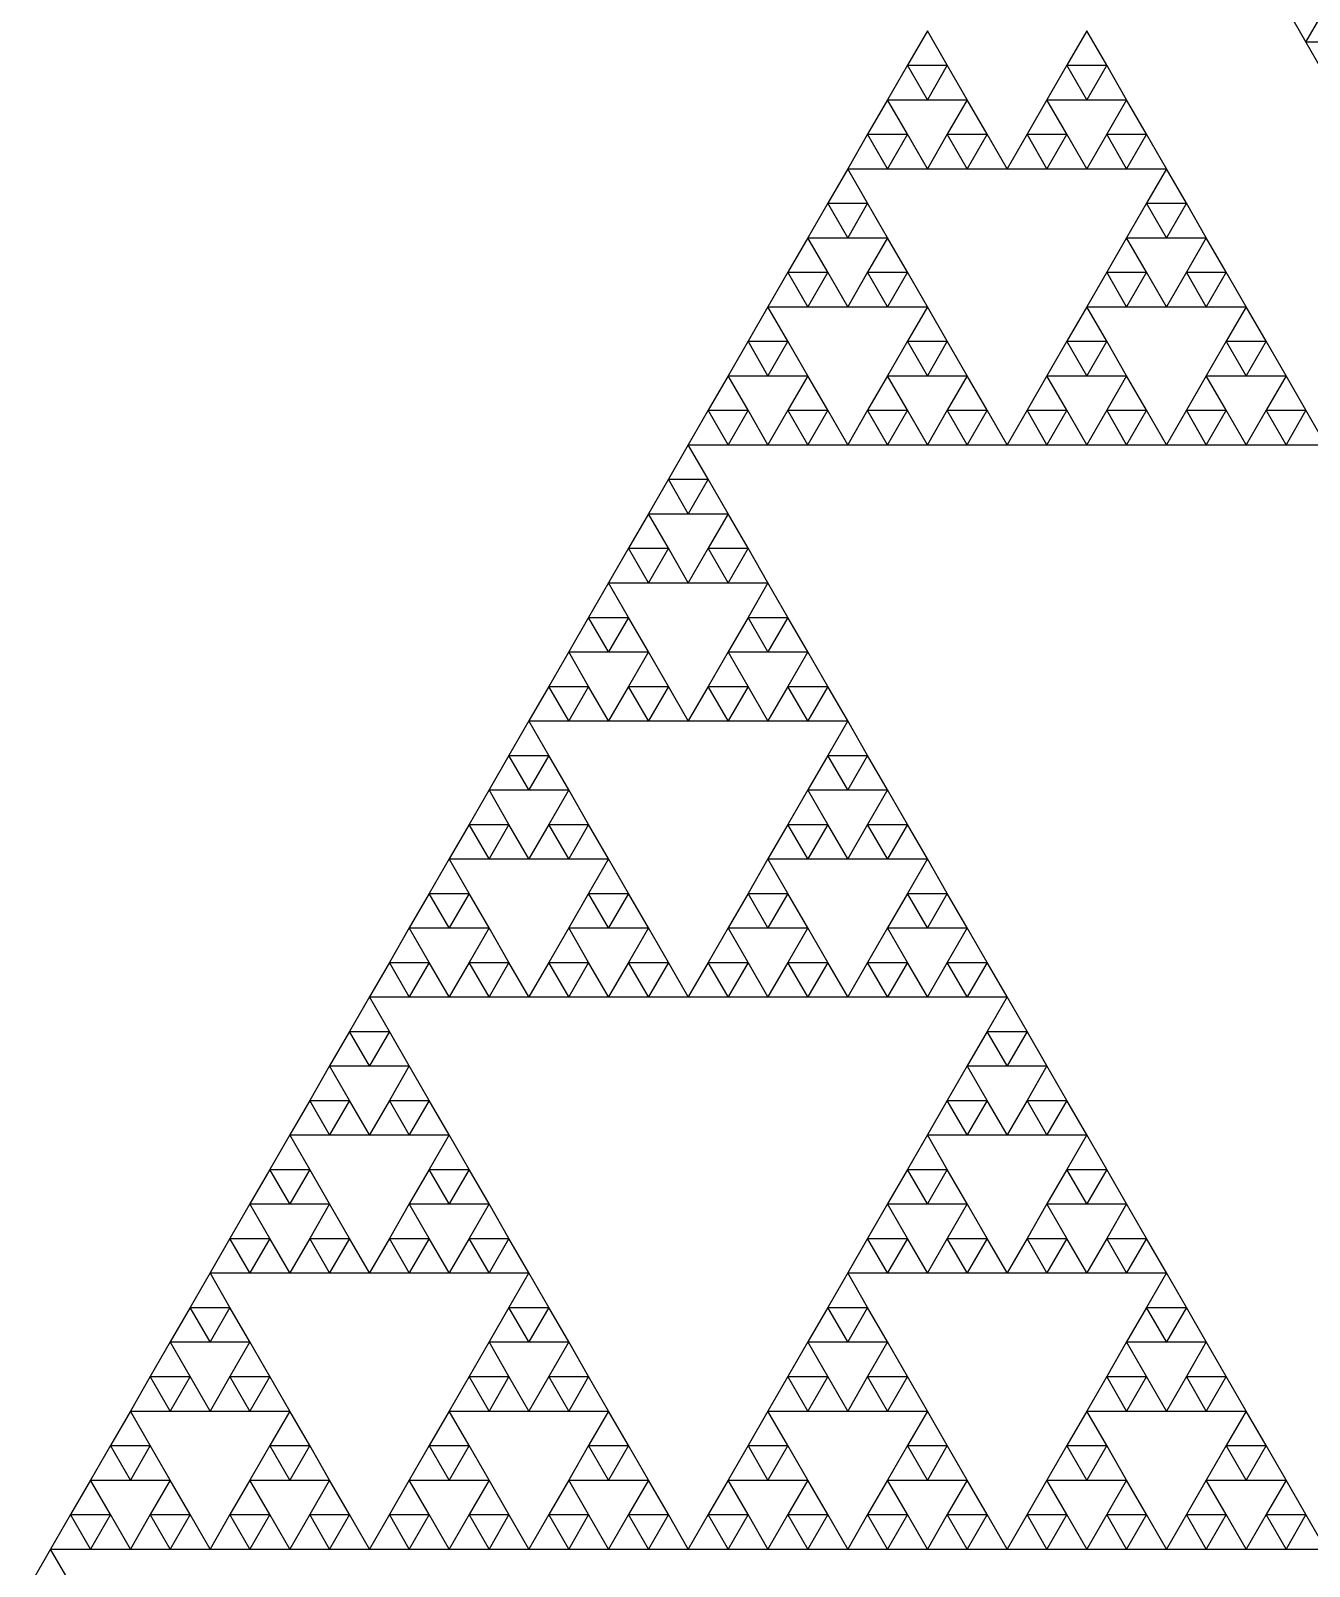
# Model space of a CAD drawing. Header units: metres. Extents: x -50 to 50, y -58 to 58.
# Drawn here: x -43.95 to -31.41, y -18.21 to -3.16 of the extents above; entities that cross this region are included whole.
import ezdxf

# ---------------------------------------------------------------- set-up
doc = ezdxf.new("R2010")
doc.units = ezdxf.units.M

msp = doc.modelspace()

# ---------------------------------------------------------------- linework, layer by layer
for p, q in [((-31.6406, -2.93184), (-31.4453, -3.27013)), ((-31.4453, -3.27013), (-31.25, -2.93184)), ((-35.1562, -3.15739), (-35.3516, -3.49568)), ((-34.9609, -3.49568), (-35.1562, -3.15739)), ((-33.5938, -3.15739), (-33.7891, -3.49568)), ((-33.3984, -3.49568), (-33.5938, -3.15739)), ((-31.0547, -3.27013), (-31.4453, -3.27013)), ((-31.4453, -3.27013), (-31.25, -3.60841)), ((-35.3516, -3.49568), (-35.5469, -3.83397)), ((-35.3516, -3.49568), (-34.9609, -3.49568)), ((-35.1562, -3.83397), (-35.3516, -3.49568)), ((-34.9609, -3.49568), (-35.1562, -3.83397)), ((-34.7656, -3.83397), (-34.9609, -3.49568)), ((-33.7891, -3.49568), (-33.9844, -3.83397)), ((-33.7891, -3.49568), (-33.3984, -3.49568)), ((-33.5938, -3.83397), (-33.7891, -3.49568)), ((-33.3984, -3.49568), (-33.5938, -3.83397)), ((-33.2031, -3.83397), (-33.3984, -3.49568)), ((-35.5469, -3.83397), (-35.7422, -4.17226)), ((-35.5469, -3.83397), (-35.1562, -3.83397)), ((-35.3516, -4.17226), (-35.5469, -3.83397)), ((-35.1562, -3.83397), (-34.7656, -3.83397)), ((-34.7656, -3.83397), (-34.9609, -4.17226)), ((-34.5703, -4.17226), (-34.7656, -3.83397)), ((-33.9844, -3.83397), (-34.1797, -4.17226)), ((-33.9844, -3.83397), (-33.5938, -3.83397)), ((-33.7891, -4.17226), (-33.9844, -3.83397)), ((-33.5938, -3.83397), (-33.2031, -3.83397)), ((-33.2031, -3.83397), (-33.3984, -4.17226)), ((-33.0078, -4.17226), (-33.2031, -3.83397)), ((-35.7422, -4.17226), (-35.9375, -4.51054)), ((-35.7422, -4.17226), (-35.3516, -4.17226)), ((-35.5469, -4.51054), (-35.7422, -4.17226)), ((-35.3516, -4.17226), (-35.5469, -4.51054)), ((-35.1562, -4.51054), (-35.3516, -4.17226)), ((-34.9609, -4.17226), (-35.1562, -4.51054)), ((-34.9609, -4.17226), (-34.5703, -4.17226)), ((-34.7656, -4.51054), (-34.9609, -4.17226)), ((-34.5703, -4.17226), (-34.7656, -4.51054)), ((-34.375, -4.51054), (-34.5703, -4.17226)), ((-34.1797, -4.17226), (-34.375, -4.51054)), ((-34.1797, -4.17226), (-33.7891, -4.17226)), ((-33.9844, -4.51054), (-34.1797, -4.17226)), ((-33.7891, -4.17226), (-33.9844, -4.51054)), ((-33.5938, -4.51054), (-33.7891, -4.17226)), ((-33.3984, -4.17226), (-33.5938, -4.51054)), ((-33.3984, -4.17226), (-33.0078, -4.17226)), ((-33.2031, -4.51054), (-33.3984, -4.17226)), ((-33.0078, -4.17226), (-33.2031, -4.51054)), ((-32.8125, -4.51054), (-33.0078, -4.17226)), ((-35.9375, -4.51056), (-36.1328, -4.84885)), ((-35.9375, -4.51054), (-35.5469, -4.51054)), ((-35.7422, -4.84885), (-35.9375, -4.51056)), ((-35.5469, -4.51054), (-35.1562, -4.51054)), ((-35.1562, -4.51054), (-34.7656, -4.51054)), ((-34.7656, -4.51054), (-34.375, -4.51054)), ((-34.375, -4.51054), (-33.9844, -4.51054)), ((-33.9844, -4.51054), (-33.5938, -4.51054)), ((-33.5938, -4.51054), (-33.2031, -4.51054)), ((-33.2031, -4.51054), (-32.8125, -4.51054)), ((-32.8125, -4.51056), (-33.0078, -4.84885)), ((-32.6172, -4.84885), (-32.8125, -4.51056)), ((-36.1328, -4.84885), (-36.3281, -5.18713)), ((-36.1328, -4.84885), (-35.7422, -4.84885)), ((-35.9375, -5.18713), (-36.1328, -4.84885)), ((-35.7422, -4.84885), (-35.9375, -5.18713)), ((-35.5469, -5.18713), (-35.7422, -4.84885)), ((-33.0078, -4.84885), (-33.2031, -5.18713)), ((-33.0078, -4.84885), (-32.6172, -4.84885)), ((-32.8125, -5.18713), (-33.0078, -4.84885)), ((-32.6172, -4.84885), (-32.8125, -5.18713)), ((-32.4219, -5.18713), (-32.6172, -4.84885)), ((-36.3281, -5.18713), (-36.5234, -5.52542)), ((-36.3281, -5.18713), (-35.9375, -5.18713)), ((-36.1328, -5.52542), (-36.3281, -5.18713)), ((-35.9375, -5.18713), (-35.5469, -5.18713)), ((-35.5469, -5.18713), (-35.7422, -5.52542)), ((-35.3516, -5.52542), (-35.5469, -5.18713)), ((-33.2031, -5.18713), (-33.3984, -5.52542)), ((-33.2031, -5.18713), (-32.8125, -5.18713)), ((-33.0078, -5.52542), (-33.2031, -5.18713)), ((-32.8125, -5.18713), (-32.4219, -5.18713)), ((-32.4219, -5.18713), (-32.6172, -5.52542)), ((-32.2266, -5.52542), (-32.4219, -5.18713)), ((-36.5234, -5.52542), (-36.7188, -5.86371)), ((-36.5234, -5.52542), (-36.1328, -5.52542)), ((-36.3281, -5.86371), (-36.5234, -5.52542)), ((-36.1328, -5.52542), (-36.3281, -5.86371)), ((-35.9375, -5.86371), (-36.1328, -5.52542)), ((-35.7422, -5.52542), (-35.9375, -5.86371)), ((-35.7422, -5.52542), (-35.3516, -5.52542)), ((-35.5469, -5.86371), (-35.7422, -5.52542)), ((-35.3516, -5.52542), (-35.5469, -5.86371)), ((-35.1562, -5.86371), (-35.3516, -5.52542)), ((-33.3984, -5.52542), (-33.5938, -5.86371)), ((-33.3984, -5.52542), (-33.0078, -5.52542)), ((-33.2031, -5.86371), (-33.3984, -5.52542)), ((-33.0078, -5.52542), (-33.2031, -5.86371)), ((-32.8125, -5.86371), (-33.0078, -5.52542)), ((-32.6172, -5.52542), (-32.8125, -5.86371)), ((-32.6172, -5.52542), (-32.2266, -5.52542)), ((-32.4219, -5.86371), (-32.6172, -5.52542)), ((-32.2266, -5.52542), (-32.4219, -5.86371)), ((-32.0312, -5.86371), (-32.2266, -5.52542)), ((-36.7188, -5.86372), (-36.9141, -6.20201)), ((-36.7188, -5.86371), (-36.3281, -5.86371)), ((-36.5234, -6.20201), (-36.7188, -5.86372)), ((-36.3281, -5.86371), (-35.9375, -5.86371)), ((-35.9375, -5.86371), (-35.5469, -5.86371)), ((-35.5469, -5.86371), (-35.1562, -5.86371)), ((-35.1562, -5.86372), (-35.3516, -6.20201)), ((-34.9609, -6.20201), (-35.1562, -5.86372)), ((-33.5938, -5.86372), (-33.7891, -6.20201)), ((-33.5938, -5.86371), (-33.2031, -5.86371)), ((-33.3984, -6.20201), (-33.5938, -5.86372)), ((-33.2031, -5.86371), (-32.8125, -5.86371)), ((-32.8125, -5.86371), (-32.4219, -5.86371)), ((-32.4219, -5.86371), (-32.0312, -5.86371)), ((-32.0312, -5.86372), (-32.2266, -6.20201)), ((-31.8359, -6.20201), (-32.0312, -5.86372)), ((-36.9141, -6.20201), (-37.1094, -6.5403)), ((-36.9141, -6.20201), (-36.5234, -6.20201)), ((-36.7188, -6.5403), (-36.9141, -6.20201)), ((-36.5234, -6.20201), (-36.7188, -6.5403)), ((-36.3281, -6.5403), (-36.5234, -6.20201)), ((-35.3516, -6.20201), (-35.5469, -6.5403)), ((-35.3516, -6.20201), (-34.9609, -6.20201)), ((-35.1562, -6.5403), (-35.3516, -6.20201)), ((-34.9609, -6.20201), (-35.1562, -6.5403)), ((-34.7656, -6.5403), (-34.9609, -6.20201)), ((-33.7891, -6.20201), (-33.9844, -6.5403)), ((-33.7891, -6.20201), (-33.3984, -6.20201)), ((-33.5938, -6.5403), (-33.7891, -6.20201)), ((-33.3984, -6.20201), (-33.5938, -6.5403)), ((-33.2031, -6.5403), (-33.3984, -6.20201)), ((-32.2266, -6.20201), (-32.4219, -6.5403)), ((-32.2266, -6.20201), (-31.8359, -6.20201)), ((-32.0312, -6.5403), (-32.2266, -6.20201)), ((-31.8359, -6.20201), (-32.0312, -6.5403)), ((-31.6406, -6.5403), (-31.8359, -6.20201)), ((-37.1094, -6.5403), (-37.3047, -6.87859)), ((-37.1094, -6.5403), (-36.7188, -6.5403)), ((-36.9141, -6.87859), (-37.1094, -6.5403)), ((-36.7188, -6.5403), (-36.3281, -6.5403)), ((-36.3281, -6.5403), (-36.5234, -6.87859)), ((-36.1328, -6.87859), (-36.3281, -6.5403)), ((-35.5469, -6.5403), (-35.7422, -6.87859)), ((-35.5469, -6.5403), (-35.1562, -6.5403)), ((-35.3516, -6.87859), (-35.5469, -6.5403)), ((-35.1562, -6.5403), (-34.7656, -6.5403)), ((-34.7656, -6.5403), (-34.9609, -6.87859)), ((-34.5703, -6.87859), (-34.7656, -6.5403)), ((-33.9844, -6.5403), (-34.1797, -6.87859)), ((-33.9844, -6.5403), (-33.5938, -6.5403)), ((-33.7891, -6.87859), (-33.9844, -6.5403)), ((-33.5938, -6.5403), (-33.2031, -6.5403)), ((-33.2031, -6.5403), (-33.3984, -6.87859)), ((-33.0078, -6.87859), (-33.2031, -6.5403)), ((-32.4219, -6.5403), (-32.6172, -6.87859)), ((-32.4219, -6.5403), (-32.0312, -6.5403)), ((-32.2266, -6.87859), (-32.4219, -6.5403)), ((-32.0312, -6.5403), (-31.6406, -6.5403)), ((-31.6406, -6.5403), (-31.8359, -6.87859)), ((-31.4453, -6.87859), (-31.6406, -6.5403)), ((-37.3047, -6.87859), (-37.5, -7.21687)), ((-37.3047, -6.87859), (-36.9141, -6.87859)), ((-37.1094, -7.21687), (-37.3047, -6.87859)), ((-36.9141, -6.87859), (-37.1094, -7.21687)), ((-36.7188, -7.21687), (-36.9141, -6.87859)), ((-36.5234, -6.87859), (-36.7188, -7.21687)), ((-36.5234, -6.87859), (-36.1328, -6.87859)), ((-36.3281, -7.21687), (-36.5234, -6.87859)), ((-36.1328, -6.87859), (-36.3281, -7.21687)), ((-35.9375, -7.21687), (-36.1328, -6.87859)), ((-35.7422, -6.87859), (-35.9375, -7.21687)), ((-35.7422, -6.87859), (-35.3516, -6.87859)), ((-35.5469, -7.21687), (-35.7422, -6.87859)), ((-35.3516, -6.87859), (-35.5469, -7.21687)), ((-35.1562, -7.21687), (-35.3516, -6.87859)), ((-34.9609, -6.87859), (-35.1562, -7.21687)), ((-34.9609, -6.87859), (-34.5703, -6.87859)), ((-34.7656, -7.21687), (-34.9609, -6.87859)), ((-34.5703, -6.87859), (-34.7656, -7.21687)), ((-34.375, -7.21687), (-34.5703, -6.87859)), ((-34.1797, -6.87859), (-34.375, -7.21687)), ((-34.1797, -6.87859), (-33.7891, -6.87859)), ((-33.9844, -7.21687), (-34.1797, -6.87859)), ((-33.7891, -6.87859), (-33.9844, -7.21687)), ((-33.5938, -7.21687), (-33.7891, -6.87859)), ((-33.3984, -6.87859), (-33.5938, -7.21687)), ((-33.3984, -6.87859), (-33.0078, -6.87859)), ((-33.2031, -7.21687), (-33.3984, -6.87859)), ((-33.0078, -6.87859), (-33.2031, -7.21687)), ((-32.8125, -7.21687), (-33.0078, -6.87859)), ((-32.6172, -6.87859), (-32.8125, -7.21687)), ((-32.6172, -6.87859), (-32.2266, -6.87859)), ((-32.4219, -7.21687), (-32.6172, -6.87859)), ((-32.2266, -6.87859), (-32.4219, -7.21687)), ((-32.0312, -7.21687), (-32.2266, -6.87859)), ((-31.8359, -6.87859), (-32.0312, -7.21687)), ((-31.8359, -6.87859), (-31.4453, -6.87859)), ((-31.6406, -7.21687), (-31.8359, -6.87859)), ((-31.4453, -6.87859), (-31.6406, -7.21687)), ((-31.25, -7.21687), (-31.4453, -6.87859)), ((-37.5, -7.21689), (-37.6953, -7.55518)), ((-37.5, -7.21687), (-37.1094, -7.21687)), ((-37.3047, -7.55518), (-37.5, -7.21689)), ((-37.1094, -7.21687), (-36.7188, -7.21687)), ((-36.7188, -7.21687), (-36.3281, -7.21687)), ((-36.3281, -7.21687), (-35.9375, -7.21687)), ((-35.9375, -7.21687), (-35.5469, -7.21687)), ((-35.5469, -7.21687), (-35.1562, -7.21687)), ((-35.1562, -7.21687), (-34.7656, -7.21687)), ((-34.7656, -7.21687), (-34.375, -7.21687)), ((-34.375, -7.21687), (-33.9844, -7.21687)), ((-33.9844, -7.21687), (-33.5938, -7.21687)), ((-33.5938, -7.21687), (-33.2031, -7.21687)), ((-33.2031, -7.21687), (-32.8125, -7.21687)), ((-32.8125, -7.21687), (-32.4219, -7.21687)), ((-32.4219, -7.21687), (-32.0312, -7.21687)), ((-32.0312, -7.21687), (-31.6406, -7.21687)), ((-31.6406, -7.21687), (-31.25, -7.21687)), ((-37.6953, -7.55518), (-37.8906, -7.89346)), ((-37.6953, -7.55518), (-37.3047, -7.55518)), ((-37.5, -7.89346), (-37.6953, -7.55518)), ((-37.3047, -7.55518), (-37.5, -7.89346)), ((-37.1094, -7.89346), (-37.3047, -7.55518)), ((-37.8906, -7.89346), (-38.0859, -8.23175)), ((-37.8906, -7.89346), (-37.5, -7.89346)), ((-37.6953, -8.23175), (-37.8906, -7.89346)), ((-37.5, -7.89346), (-37.1094, -7.89346)), ((-37.1094, -7.89346), (-37.3047, -8.23175)), ((-36.9141, -8.23175), (-37.1094, -7.89346)), ((-38.0859, -8.23175), (-38.2812, -8.57004)), ((-38.0859, -8.23175), (-37.6953, -8.23175)), ((-37.8906, -8.57004), (-38.0859, -8.23175)), ((-37.6953, -8.23175), (-37.8906, -8.57004)), ((-37.5, -8.57004), (-37.6953, -8.23175)), ((-37.3047, -8.23175), (-37.5, -8.57004)), ((-37.3047, -8.23175), (-36.9141, -8.23175)), ((-37.1094, -8.57004), (-37.3047, -8.23175)), ((-36.9141, -8.23175), (-37.1094, -8.57004)), ((-36.7188, -8.57004), (-36.9141, -8.23175)), ((-38.2812, -8.57005), (-38.4766, -8.90834)), ((-38.2812, -8.57004), (-37.8906, -8.57004)), ((-38.0859, -8.90834), (-38.2812, -8.57005)), ((-37.8906, -8.57004), (-37.5, -8.57004)), ((-37.5, -8.57004), (-37.1094, -8.57004)), ((-37.1094, -8.57004), (-36.7188, -8.57004)), ((-36.7188, -8.57005), (-36.9141, -8.90834)), ((-36.5234, -8.90834), (-36.7188, -8.57005)), ((-38.4766, -8.90834), (-38.6719, -9.24663)), ((-38.4766, -8.90834), (-38.0859, -8.90834)), ((-38.2812, -9.24663), (-38.4766, -8.90834)), ((-38.0859, -8.90834), (-38.2812, -9.24663)), ((-37.8906, -9.24663), (-38.0859, -8.90834)), ((-36.9141, -8.90834), (-37.1094, -9.24663)), ((-36.9141, -8.90834), (-36.5234, -8.90834)), ((-36.7188, -9.24663), (-36.9141, -8.90834)), ((-36.5234, -8.90834), (-36.7188, -9.24663)), ((-36.3281, -9.24663), (-36.5234, -8.90834)), ((-38.6719, -9.24663), (-38.8672, -9.58492)), ((-38.6719, -9.24663), (-38.2812, -9.24663)), ((-38.4766, -9.58492), (-38.6719, -9.24663)), ((-38.2812, -9.24663), (-37.8906, -9.24663)), ((-37.8906, -9.24663), (-38.0859, -9.58492)), ((-37.6953, -9.58492), (-37.8906, -9.24663)), ((-37.1094, -9.24663), (-37.3047, -9.58492)), ((-37.1094, -9.24663), (-36.7188, -9.24663)), ((-36.9141, -9.58492), (-37.1094, -9.24663)), ((-36.7188, -9.24663), (-36.3281, -9.24663)), ((-36.3281, -9.24663), (-36.5234, -9.58492)), ((-36.1328, -9.58492), (-36.3281, -9.24663)), ((-38.8672, -9.58492), (-39.0625, -9.9232)), ((-38.8672, -9.58492), (-38.4766, -9.58492)), ((-38.6719, -9.9232), (-38.8672, -9.58492)), ((-38.4766, -9.58492), (-38.6719, -9.9232)), ((-38.2812, -9.9232), (-38.4766, -9.58492)), ((-38.0859, -9.58492), (-38.2812, -9.9232)), ((-38.0859, -9.58492), (-37.6953, -9.58492)), ((-37.8906, -9.9232), (-38.0859, -9.58492)), ((-37.6953, -9.58492), (-37.8906, -9.9232)), ((-37.5, -9.9232), (-37.6953, -9.58492)), ((-37.3047, -9.58492), (-37.5, -9.9232)), ((-37.3047, -9.58492), (-36.9141, -9.58492)), ((-37.1094, -9.9232), (-37.3047, -9.58492)), ((-36.9141, -9.58492), (-37.1094, -9.9232)), ((-36.7188, -9.9232), (-36.9141, -9.58492)), ((-36.5234, -9.58492), (-36.7188, -9.9232)), ((-36.5234, -9.58492), (-36.1328, -9.58492)), ((-36.3281, -9.9232), (-36.5234, -9.58492)), ((-36.1328, -9.58492), (-36.3281, -9.9232)), ((-35.9375, -9.9232), (-36.1328, -9.58492)), ((-39.0625, -9.92322), (-39.2578, -10.2615)), ((-39.0625, -9.9232), (-38.6719, -9.9232)), ((-38.8672, -10.2615), (-39.0625, -9.92322)), ((-38.6719, -9.9232), (-38.2812, -9.9232)), ((-38.2812, -9.9232), (-37.8906, -9.9232)), ((-37.8906, -9.9232), (-37.5, -9.9232)), ((-37.5, -9.9232), (-37.1094, -9.9232)), ((-37.1094, -9.9232), (-36.7188, -9.9232)), ((-36.7188, -9.9232), (-36.3281, -9.9232)), ((-36.3281, -9.9232), (-35.9375, -9.9232)), ((-35.9375, -9.92322), (-36.1328, -10.2615)), ((-35.7422, -10.2615), (-35.9375, -9.92322)), ((-39.2578, -10.2615), (-39.4531, -10.5998)), ((-39.2578, -10.2615), (-38.8672, -10.2615)), ((-39.0625, -10.5998), (-39.2578, -10.2615)), ((-38.8672, -10.2615), (-39.0625, -10.5998)), ((-38.6719, -10.5998), (-38.8672, -10.2615)), ((-36.1328, -10.2615), (-36.3281, -10.5998)), ((-36.1328, -10.2615), (-35.7422, -10.2615)), ((-35.9375, -10.5998), (-36.1328, -10.2615)), ((-35.7422, -10.2615), (-35.9375, -10.5998)), ((-35.5469, -10.5998), (-35.7422, -10.2615)), ((-39.4531, -10.5998), (-39.6484, -10.9381)), ((-39.4531, -10.5998), (-39.0625, -10.5998)), ((-39.2578, -10.9381), (-39.4531, -10.5998)), ((-39.0625, -10.5998), (-38.6719, -10.5998)), ((-38.6719, -10.5998), (-38.8672, -10.9381)), ((-38.4766, -10.9381), (-38.6719, -10.5998)), ((-36.3281, -10.5998), (-36.5234, -10.9381)), ((-36.3281, -10.5998), (-35.9375, -10.5998)), ((-36.1328, -10.9381), (-36.3281, -10.5998)), ((-35.9375, -10.5998), (-35.5469, -10.5998)), ((-35.5469, -10.5998), (-35.7422, -10.9381)), ((-35.3516, -10.9381), (-35.5469, -10.5998)), ((-39.6484, -10.9381), (-39.8438, -11.2764)), ((-39.6484, -10.9381), (-39.2578, -10.9381)), ((-39.4531, -11.2764), (-39.6484, -10.9381)), ((-39.2578, -10.9381), (-39.4531, -11.2764)), ((-39.0625, -11.2764), (-39.2578, -10.9381)), ((-38.8672, -10.9381), (-39.0625, -11.2764)), ((-38.8672, -10.9381), (-38.4766, -10.9381)), ((-38.6719, -11.2764), (-38.8672, -10.9381)), ((-38.4766, -10.9381), (-38.6719, -11.2764)), ((-38.2812, -11.2764), (-38.4766, -10.9381)), ((-36.5234, -10.9381), (-36.7188, -11.2764)), ((-36.5234, -10.9381), (-36.1328, -10.9381)), ((-36.3281, -11.2764), (-36.5234, -10.9381)), ((-36.1328, -10.9381), (-36.3281, -11.2764)), ((-35.9375, -11.2764), (-36.1328, -10.9381)), ((-35.7422, -10.9381), (-35.9375, -11.2764)), ((-35.7422, -10.9381), (-35.3516, -10.9381)), ((-35.5469, -11.2764), (-35.7422, -10.9381)), ((-35.3516, -10.9381), (-35.5469, -11.2764)), ((-35.1562, -11.2764), (-35.3516, -10.9381)), ((-39.8438, -11.2764), (-40.0391, -11.6147)), ((-39.8438, -11.2764), (-39.4531, -11.2764)), ((-39.6484, -11.6147), (-39.8438, -11.2764)), ((-39.4531, -11.2764), (-39.0625, -11.2764)), ((-39.0625, -11.2764), (-38.6719, -11.2764)), ((-38.6719, -11.2764), (-38.2812, -11.2764)), ((-38.2812, -11.2764), (-38.4766, -11.6147)), ((-38.0859, -11.6147), (-38.2812, -11.2764)), ((-36.7188, -11.2764), (-36.9141, -11.6147)), ((-36.7188, -11.2764), (-36.3281, -11.2764)), ((-36.5234, -11.6147), (-36.7188, -11.2764)), ((-36.3281, -11.2764), (-35.9375, -11.2764)), ((-35.9375, -11.2764), (-35.5469, -11.2764)), ((-35.5469, -11.2764), (-35.1562, -11.2764)), ((-35.1562, -11.2764), (-35.3516, -11.6147)), ((-34.9609, -11.6147), (-35.1562, -11.2764)), ((-40.0391, -11.6147), (-40.2344, -11.953)), ((-40.0391, -11.6147), (-39.6484, -11.6147)), ((-39.8438, -11.953), (-40.0391, -11.6147)), ((-39.6484, -11.6147), (-39.8438, -11.953)), ((-39.4531, -11.953), (-39.6484, -11.6147)), ((-38.4766, -11.6147), (-38.6719, -11.953)), ((-38.4766, -11.6147), (-38.0859, -11.6147)), ((-38.2812, -11.953), (-38.4766, -11.6147)), ((-38.0859, -11.6147), (-38.2812, -11.953)), ((-37.8906, -11.953), (-38.0859, -11.6147)), ((-36.9141, -11.6147), (-37.1094, -11.953)), ((-36.9141, -11.6147), (-36.5234, -11.6147)), ((-36.7188, -11.953), (-36.9141, -11.6147)), ((-36.5234, -11.6147), (-36.7188, -11.953)), ((-36.3281, -11.953), (-36.5234, -11.6147)), ((-35.3516, -11.6147), (-35.5469, -11.953)), ((-35.3516, -11.6147), (-34.9609, -11.6147)), ((-35.1562, -11.953), (-35.3516, -11.6147)), ((-34.9609, -11.6147), (-35.1562, -11.953)), ((-34.7656, -11.953), (-34.9609, -11.6147)), ((-40.2344, -11.953), (-40.4297, -12.2912)), ((-40.2344, -11.953), (-39.8438, -11.953)), ((-40.0391, -12.2912), (-40.2344, -11.953)), ((-39.8438, -11.953), (-39.4531, -11.953)), ((-39.4531, -11.953), (-39.6484, -12.2912)), ((-39.2578, -12.2912), (-39.4531, -11.953)), ((-38.6719, -11.953), (-38.8672, -12.2912)), ((-38.6719, -11.953), (-38.2812, -11.953)), ((-38.4766, -12.2912), (-38.6719, -11.953)), ((-38.2812, -11.953), (-37.8906, -11.953)), ((-37.8906, -11.953), (-38.0859, -12.2912)), ((-37.6953, -12.2912), (-37.8906, -11.953)), ((-37.1094, -11.953), (-37.3047, -12.2912)), ((-37.1094, -11.953), (-36.7188, -11.953)), ((-36.9141, -12.2912), (-37.1094, -11.953)), ((-36.7188, -11.953), (-36.3281, -11.953)), ((-36.3281, -11.953), (-36.5234, -12.2912)), ((-36.1328, -12.2912), (-36.3281, -11.953)), ((-35.5469, -11.953), (-35.7422, -12.2912)), ((-35.5469, -11.953), (-35.1562, -11.953)), ((-35.3516, -12.2912), (-35.5469, -11.953)), ((-35.1562, -11.953), (-34.7656, -11.953)), ((-34.7656, -11.953), (-34.9609, -12.2912)), ((-34.5703, -12.2912), (-34.7656, -11.953)), ((-40.4297, -12.2912), (-40.625, -12.6295)), ((-40.4297, -12.2912), (-40.0391, -12.2912)), ((-40.2344, -12.6295), (-40.4297, -12.2912)), ((-40.0391, -12.2912), (-40.2344, -12.6295)), ((-39.8438, -12.6295), (-40.0391, -12.2912)), ((-39.6484, -12.2912), (-39.8438, -12.6295)), ((-39.6484, -12.2912), (-39.2578, -12.2912)), ((-39.4531, -12.6295), (-39.6484, -12.2912)), ((-39.2578, -12.2912), (-39.4531, -12.6295)), ((-39.0625, -12.6295), (-39.2578, -12.2912)), ((-38.8672, -12.2912), (-39.0625, -12.6295)), ((-38.8672, -12.2912), (-38.4766, -12.2912)), ((-38.6719, -12.6295), (-38.8672, -12.2912)), ((-38.4766, -12.2912), (-38.6719, -12.6295)), ((-38.2812, -12.6295), (-38.4766, -12.2912)), ((-38.0859, -12.2912), (-38.2812, -12.6295)), ((-38.0859, -12.2912), (-37.6953, -12.2912)), ((-37.8906, -12.6295), (-38.0859, -12.2912)), ((-37.6953, -12.2912), (-37.8906, -12.6295)), ((-37.5, -12.6295), (-37.6953, -12.2912)), ((-37.3047, -12.2912), (-37.5, -12.6295)), ((-37.3047, -12.2912), (-36.9141, -12.2912)), ((-37.1094, -12.6295), (-37.3047, -12.2912)), ((-36.9141, -12.2912), (-37.1094, -12.6295)), ((-36.7188, -12.6295), (-36.9141, -12.2912)), ((-36.5234, -12.2912), (-36.7188, -12.6295)), ((-36.5234, -12.2912), (-36.1328, -12.2912)), ((-36.3281, -12.6295), (-36.5234, -12.2912)), ((-36.1328, -12.2912), (-36.3281, -12.6295)), ((-35.9375, -12.6295), (-36.1328, -12.2912)), ((-35.7422, -12.2912), (-35.9375, -12.6295)), ((-35.7422, -12.2912), (-35.3516, -12.2912)), ((-35.5469, -12.6295), (-35.7422, -12.2912)), ((-35.3516, -12.2912), (-35.5469, -12.6295)), ((-35.1562, -12.6295), (-35.3516, -12.2912)), ((-34.9609, -12.2912), (-35.1562, -12.6295)), ((-34.9609, -12.2912), (-34.5703, -12.2912)), ((-34.7656, -12.6295), (-34.9609, -12.2912)), ((-34.5703, -12.2912), (-34.7656, -12.6295)), ((-34.375, -12.6295), (-34.5703, -12.2912)), ((-40.625, -12.6295), (-40.8203, -12.9678)), ((-40.625, -12.6295), (-40.2344, -12.6295)), ((-40.4297, -12.9678), (-40.625, -12.6295)), ((-40.2344, -12.6295), (-39.8438, -12.6295)), ((-39.8438, -12.6295), (-39.4531, -12.6295)), ((-39.4531, -12.6295), (-39.0625, -12.6295)), ((-39.0625, -12.6295), (-38.6719, -12.6295)), ((-38.6719, -12.6295), (-38.2812, -12.6295)), ((-38.2812, -12.6295), (-37.8906, -12.6295)), ((-37.8906, -12.6295), (-37.5, -12.6295)), ((-37.5, -12.6295), (-37.1094, -12.6295)), ((-37.1094, -12.6295), (-36.7188, -12.6295)), ((-36.7188, -12.6295), (-36.3281, -12.6295)), ((-36.3281, -12.6295), (-35.9375, -12.6295)), ((-35.9375, -12.6295), (-35.5469, -12.6295)), ((-35.5469, -12.6295), (-35.1562, -12.6295)), ((-35.1562, -12.6295), (-34.7656, -12.6295)), ((-34.7656, -12.6295), (-34.375, -12.6295)), ((-34.375, -12.6295), (-34.5703, -12.9678)), ((-34.1797, -12.9678), (-34.375, -12.6295)), ((-40.8203, -12.9678), (-41.0156, -13.3061)), ((-40.8203, -12.9678), (-40.4297, -12.9678)), ((-40.625, -13.3061), (-40.8203, -12.9678)), ((-40.4297, -12.9678), (-40.625, -13.3061)), ((-40.2344, -13.3061), (-40.4297, -12.9678)), ((-34.5703, -12.9678), (-34.7656, -13.3061)), ((-34.5703, -12.9678), (-34.1797, -12.9678)), ((-34.375, -13.3061), (-34.5703, -12.9678)), ((-34.1797, -12.9678), (-34.375, -13.3061)), ((-33.9844, -13.3061), (-34.1797, -12.9678)), ((-41.0156, -13.3061), (-41.2109, -13.6444)), ((-41.0156, -13.3061), (-40.625, -13.3061)), ((-40.8203, -13.6444), (-41.0156, -13.3061)), ((-40.625, -13.3061), (-40.2344, -13.3061)), ((-40.2344, -13.3061), (-40.4297, -13.6444)), ((-40.0391, -13.6444), (-40.2344, -13.3061)), ((-34.7656, -13.3061), (-34.9609, -13.6444)), ((-34.7656, -13.3061), (-34.375, -13.3061)), ((-34.5703, -13.6444), (-34.7656, -13.3061)), ((-34.375, -13.3061), (-33.9844, -13.3061)), ((-33.9844, -13.3061), (-34.1797, -13.6444)), ((-33.7891, -13.6444), (-33.9844, -13.3061)), ((-41.2109, -13.6444), (-41.4062, -13.9827)), ((-41.2109, -13.6444), (-40.8203, -13.6444)), ((-41.0156, -13.9827), (-41.2109, -13.6444)), ((-40.8203, -13.6444), (-41.0156, -13.9827)), ((-40.625, -13.9827), (-40.8203, -13.6444)), ((-40.4297, -13.6444), (-40.625, -13.9827)), ((-40.4297, -13.6444), (-40.0391, -13.6444)), ((-40.2344, -13.9827), (-40.4297, -13.6444)), ((-40.0391, -13.6444), (-40.2344, -13.9827)), ((-39.8438, -13.9827), (-40.0391, -13.6444)), ((-34.9609, -13.6444), (-35.1562, -13.9827)), ((-34.9609, -13.6444), (-34.5703, -13.6444)), ((-34.7656, -13.9827), (-34.9609, -13.6444)), ((-34.5703, -13.6444), (-34.7656, -13.9827)), ((-34.375, -13.9827), (-34.5703, -13.6444)), ((-34.1797, -13.6444), (-34.375, -13.9827)), ((-34.1797, -13.6444), (-33.7891, -13.6444)), ((-33.9844, -13.9827), (-34.1797, -13.6444)), ((-33.7891, -13.6444), (-33.9844, -13.9827)), ((-33.5938, -13.9827), (-33.7891, -13.6444)), ((-41.4062, -13.9827), (-41.6016, -14.321)), ((-41.4062, -13.9827), (-41.0156, -13.9827)), ((-41.2109, -14.321), (-41.4062, -13.9827)), ((-41.0156, -13.9827), (-40.625, -13.9827)), ((-40.625, -13.9827), (-40.2344, -13.9827)), ((-40.2344, -13.9827), (-39.8438, -13.9827)), ((-39.8438, -13.9827), (-40.0391, -14.321)), ((-39.6484, -14.321), (-39.8438, -13.9827)), ((-35.1562, -13.9827), (-35.3516, -14.321)), ((-35.1562, -13.9827), (-34.7656, -13.9827)), ((-34.9609, -14.321), (-35.1562, -13.9827)), ((-34.7656, -13.9827), (-34.375, -13.9827)), ((-34.375, -13.9827), (-33.9844, -13.9827)), ((-33.9844, -13.9827), (-33.5938, -13.9827)), ((-33.5938, -13.9827), (-33.7891, -14.321)), ((-33.3984, -14.321), (-33.5938, -13.9827)), ((-41.6016, -14.321), (-41.7969, -14.6593)), ((-41.6016, -14.321), (-41.2109, -14.321)), ((-41.4062, -14.6593), (-41.6016, -14.321)), ((-41.2109, -14.321), (-41.4062, -14.6593)), ((-41.0156, -14.6593), (-41.2109, -14.321)), ((-40.0391, -14.321), (-40.2344, -14.6593)), ((-40.0391, -14.321), (-39.6484, -14.321)), ((-39.8438, -14.6593), (-40.0391, -14.321)), ((-39.6484, -14.321), (-39.8438, -14.6593)), ((-39.4531, -14.6593), (-39.6484, -14.321)), ((-35.3516, -14.321), (-35.5469, -14.6593)), ((-35.3516, -14.321), (-34.9609, -14.321)), ((-35.1562, -14.6593), (-35.3516, -14.321)), ((-34.9609, -14.321), (-35.1562, -14.6593)), ((-34.7656, -14.6593), (-34.9609, -14.321)), ((-33.7891, -14.321), (-33.9844, -14.6593)), ((-33.7891, -14.321), (-33.3984, -14.321)), ((-33.5938, -14.6593), (-33.7891, -14.321)), ((-33.3984, -14.321), (-33.5938, -14.6593)), ((-33.2031, -14.6593), (-33.3984, -14.321)), ((-41.7969, -14.6593), (-41.9922, -14.9976)), ((-41.7969, -14.6593), (-41.4062, -14.6593)), ((-41.6016, -14.9976), (-41.7969, -14.6593)), ((-41.4062, -14.6593), (-41.0156, -14.6593)), ((-41.0156, -14.6593), (-41.2109, -14.9976)), ((-40.8203, -14.9976), (-41.0156, -14.6593)), ((-40.2344, -14.6593), (-40.4297, -14.9976)), ((-40.2344, -14.6593), (-39.8438, -14.6593)), ((-40.0391, -14.9976), (-40.2344, -14.6593)), ((-39.8438, -14.6593), (-39.4531, -14.6593)), ((-39.4531, -14.6593), (-39.6484, -14.9976)), ((-39.2578, -14.9976), (-39.4531, -14.6593)), ((-35.5469, -14.6593), (-35.7422, -14.9976)), ((-35.5469, -14.6593), (-35.1562, -14.6593)), ((-35.3516, -14.9976), (-35.5469, -14.6593)), ((-35.1562, -14.6593), (-34.7656, -14.6593)), ((-34.7656, -14.6593), (-34.9609, -14.9976)), ((-34.5703, -14.9976), (-34.7656, -14.6593)), ((-33.9844, -14.6593), (-34.1797, -14.9976)), ((-33.9844, -14.6593), (-33.5938, -14.6593)), ((-33.7891, -14.9976), (-33.9844, -14.6593)), ((-33.5938, -14.6593), (-33.2031, -14.6593)), ((-33.2031, -14.6593), (-33.3984, -14.9976)), ((-33.0078, -14.9976), (-33.2031, -14.6593)), ((-41.9922, -14.9976), (-42.1875, -15.3359)), ((-41.9922, -14.9976), (-41.6016, -14.9976)), ((-41.7969, -15.3359), (-41.9922, -14.9976)), ((-41.6016, -14.9976), (-41.7969, -15.3359)), ((-41.4062, -15.3359), (-41.6016, -14.9976)), ((-41.2109, -14.9976), (-41.4062, -15.3359)), ((-41.2109, -14.9976), (-40.8203, -14.9976)), ((-41.0156, -15.3359), (-41.2109, -14.9976)), ((-40.8203, -14.9976), (-41.0156, -15.3359)), ((-40.625, -15.3359), (-40.8203, -14.9976)), ((-40.4297, -14.9976), (-40.625, -15.3359)), ((-40.4297, -14.9976), (-40.0391, -14.9976)), ((-40.2344, -15.3359), (-40.4297, -14.9976)), ((-40.0391, -14.9976), (-40.2344, -15.3359)), ((-39.8438, -15.3359), (-40.0391, -14.9976)), ((-39.6484, -14.9976), (-39.8438, -15.3359)), ((-39.6484, -14.9976), (-39.2578, -14.9976)), ((-39.4531, -15.3359), (-39.6484, -14.9976)), ((-39.2578, -14.9976), (-39.4531, -15.3359)), ((-39.0625, -15.3359), (-39.2578, -14.9976)), ((-35.7422, -14.9976), (-35.9375, -15.3359)), ((-35.7422, -14.9976), (-35.3516, -14.9976)), ((-35.5469, -15.3359), (-35.7422, -14.9976)), ((-35.3516, -14.9976), (-35.5469, -15.3359)), ((-35.1562, -15.3359), (-35.3516, -14.9976)), ((-34.9609, -14.9976), (-35.1562, -15.3359)), ((-34.9609, -14.9976), (-34.5703, -14.9976)), ((-34.7656, -15.3359), (-34.9609, -14.9976)), ((-34.5703, -14.9976), (-34.7656, -15.3359)), ((-34.375, -15.3359), (-34.5703, -14.9976)), ((-34.1797, -14.9976), (-34.375, -15.3359)), ((-34.1797, -14.9976), (-33.7891, -14.9976)), ((-33.9844, -15.3359), (-34.1797, -14.9976)), ((-33.7891, -14.9976), (-33.9844, -15.3359)), ((-33.5938, -15.3359), (-33.7891, -14.9976)), ((-33.3984, -14.9976), (-33.5938, -15.3359)), ((-33.3984, -14.9976), (-33.0078, -14.9976)), ((-33.2031, -15.3359), (-33.3984, -14.9976)), ((-33.0078, -14.9976), (-33.2031, -15.3359)), ((-32.8125, -15.3359), (-33.0078, -14.9976)), ((-42.1875, -15.3359), (-42.3828, -15.6742)), ((-42.1875, -15.3359), (-41.7969, -15.3359)), ((-41.9922, -15.6742), (-42.1875, -15.3359)), ((-41.7969, -15.3359), (-41.4062, -15.3359)), ((-41.4062, -15.3359), (-41.0156, -15.3359)), ((-41.0156, -15.3359), (-40.625, -15.3359)), ((-40.625, -15.3359), (-40.2344, -15.3359)), ((-40.2344, -15.3359), (-39.8438, -15.3359)), ((-39.8438, -15.3359), (-39.4531, -15.3359)), ((-39.4531, -15.3359), (-39.0625, -15.3359)), ((-39.0625, -15.3359), (-39.2578, -15.6742)), ((-38.8672, -15.6742), (-39.0625, -15.3359)), ((-35.9375, -15.3359), (-36.1328, -15.6742)), ((-35.9375, -15.3359), (-35.5469, -15.3359)), ((-35.7422, -15.6742), (-35.9375, -15.3359)), ((-35.5469, -15.3359), (-35.1562, -15.3359)), ((-35.1562, -15.3359), (-34.7656, -15.3359)), ((-34.7656, -15.3359), (-34.375, -15.3359)), ((-34.375, -15.3359), (-33.9844, -15.3359)), ((-33.9844, -15.3359), (-33.5938, -15.3359)), ((-33.5938, -15.3359), (-33.2031, -15.3359)), ((-33.2031, -15.3359), (-32.8125, -15.3359)), ((-32.8125, -15.3359), (-33.0078, -15.6742)), ((-32.6172, -15.6742), (-32.8125, -15.3359)), ((-42.3828, -15.6742), (-42.5781, -16.0125)), ((-42.3828, -15.6742), (-41.9922, -15.6742)), ((-42.1875, -16.0125), (-42.3828, -15.6742)), ((-41.9922, -15.6742), (-42.1875, -16.0125)), ((-41.7969, -16.0125), (-41.9922, -15.6742)), ((-39.2578, -15.6742), (-39.4531, -16.0125)), ((-39.2578, -15.6742), (-38.8672, -15.6742)), ((-39.0625, -16.0125), (-39.2578, -15.6742)), ((-38.8672, -15.6742), (-39.0625, -16.0125)), ((-38.6719, -16.0125), (-38.8672, -15.6742)), ((-36.1328, -15.6742), (-36.3281, -16.0125)), ((-36.1328, -15.6742), (-35.7422, -15.6742)), ((-35.9375, -16.0125), (-36.1328, -15.6742)), ((-35.7422, -15.6742), (-35.9375, -16.0125)), ((-35.5469, -16.0125), (-35.7422, -15.6742)), ((-33.0078, -15.6742), (-33.2031, -16.0125)), ((-33.0078, -15.6742), (-32.6172, -15.6742)), ((-32.8125, -16.0125), (-33.0078, -15.6742)), ((-32.6172, -15.6742), (-32.8125, -16.0125)), ((-32.4219, -16.0125), (-32.6172, -15.6742)), ((-42.5781, -16.0125), (-42.7734, -16.3507)), ((-42.5781, -16.0125), (-42.1875, -16.0125)), ((-42.3828, -16.3507), (-42.5781, -16.0125)), ((-42.1875, -16.0125), (-41.7969, -16.0125)), ((-41.7969, -16.0125), (-41.9922, -16.3507)), ((-41.6016, -16.3507), (-41.7969, -16.0125)), ((-39.4531, -16.0125), (-39.6484, -16.3507)), ((-39.4531, -16.0125), (-39.0625, -16.0125)), ((-39.2578, -16.3507), (-39.4531, -16.0125)), ((-39.0625, -16.0125), (-38.6719, -16.0125)), ((-38.6719, -16.0125), (-38.8672, -16.3507)), ((-38.4766, -16.3507), (-38.6719, -16.0125)), ((-36.3281, -16.0125), (-36.5234, -16.3507)), ((-36.3281, -16.0125), (-35.9375, -16.0125)), ((-36.1328, -16.3507), (-36.3281, -16.0125)), ((-35.9375, -16.0125), (-35.5469, -16.0125)), ((-35.5469, -16.0125), (-35.7422, -16.3507)), ((-35.3516, -16.3507), (-35.5469, -16.0125)), ((-33.2031, -16.0125), (-33.3984, -16.3507)), ((-33.2031, -16.0125), (-32.8125, -16.0125)), ((-33.0078, -16.3507), (-33.2031, -16.0125)), ((-32.8125, -16.0125), (-32.4219, -16.0125)), ((-32.4219, -16.0125), (-32.6172, -16.3507)), ((-32.2266, -16.3507), (-32.4219, -16.0125)), ((-42.7734, -16.3507), (-42.9688, -16.689)), ((-42.7734, -16.3507), (-42.3828, -16.3507)), ((-42.5781, -16.689), (-42.7734, -16.3507)), ((-42.3828, -16.3507), (-42.5781, -16.689)), ((-42.1875, -16.689), (-42.3828, -16.3507)), ((-41.9922, -16.3507), (-42.1875, -16.689)), ((-41.9922, -16.3507), (-41.6016, -16.3507)), ((-41.7969, -16.689), (-41.9922, -16.3507)), ((-41.6016, -16.3507), (-41.7969, -16.689)), ((-41.4062, -16.689), (-41.6016, -16.3507)), ((-39.6484, -16.3507), (-39.8438, -16.689)), ((-39.6484, -16.3507), (-39.2578, -16.3507)), ((-39.4531, -16.689), (-39.6484, -16.3507)), ((-39.2578, -16.3507), (-39.4531, -16.689)), ((-39.0625, -16.689), (-39.2578, -16.3507)), ((-38.8672, -16.3507), (-39.0625, -16.689)), ((-38.8672, -16.3507), (-38.4766, -16.3507)), ((-38.6719, -16.689), (-38.8672, -16.3507)), ((-38.4766, -16.3507), (-38.6719, -16.689)), ((-38.2812, -16.689), (-38.4766, -16.3507)), ((-36.5234, -16.3507), (-36.7188, -16.689)), ((-36.5234, -16.3507), (-36.1328, -16.3507)), ((-36.3281, -16.689), (-36.5234, -16.3507)), ((-36.1328, -16.3507), (-36.3281, -16.689)), ((-35.9375, -16.689), (-36.1328, -16.3507)), ((-35.7422, -16.3507), (-35.9375, -16.689)), ((-35.7422, -16.3507), (-35.3516, -16.3507)), ((-35.5469, -16.689), (-35.7422, -16.3507)), ((-35.3516, -16.3507), (-35.5469, -16.689)), ((-35.1562, -16.689), (-35.3516, -16.3507)), ((-33.3984, -16.3507), (-33.5938, -16.689)), ((-33.3984, -16.3507), (-33.0078, -16.3507)), ((-33.2031, -16.689), (-33.3984, -16.3507)), ((-33.0078, -16.3507), (-33.2031, -16.689)), ((-32.8125, -16.689), (-33.0078, -16.3507)), ((-32.6172, -16.3507), (-32.8125, -16.689)), ((-32.6172, -16.3507), (-32.2266, -16.3507)), ((-32.4219, -16.689), (-32.6172, -16.3507)), ((-32.2266, -16.3507), (-32.4219, -16.689)), ((-32.0312, -16.689), (-32.2266, -16.3507)), ((-42.9688, -16.689), (-43.1641, -17.0273)), ((-42.9688, -16.689), (-42.5781, -16.689)), ((-42.7734, -17.0273), (-42.9688, -16.689)), ((-42.5781, -16.689), (-42.1875, -16.689)), ((-42.1875, -16.689), (-41.7969, -16.689)), ((-41.7969, -16.689), (-41.4062, -16.689)), ((-41.4062, -16.689), (-41.6016, -17.0273)), ((-41.2109, -17.0273), (-41.4062, -16.689)), ((-39.8438, -16.689), (-40.0391, -17.0273)), ((-39.8438, -16.689), (-39.4531, -16.689)), ((-39.6484, -17.0273), (-39.8438, -16.689)), ((-39.4531, -16.689), (-39.0625, -16.689)), ((-39.0625, -16.689), (-38.6719, -16.689)), ((-38.6719, -16.689), (-38.2812, -16.689)), ((-38.2812, -16.689), (-38.4766, -17.0273)), ((-38.0859, -17.0273), (-38.2812, -16.689)), ((-36.7188, -16.689), (-36.9141, -17.0273)), ((-36.7188, -16.689), (-36.3281, -16.689)), ((-36.5234, -17.0273), (-36.7188, -16.689)), ((-36.3281, -16.689), (-35.9375, -16.689)), ((-35.9375, -16.689), (-35.5469, -16.689)), ((-35.5469, -16.689), (-35.1562, -16.689)), ((-35.1562, -16.689), (-35.3516, -17.0273)), ((-34.9609, -17.0273), (-35.1562, -16.689)), ((-33.5938, -16.689), (-33.7891, -17.0273)), ((-33.5938, -16.689), (-33.2031, -16.689)), ((-33.3984, -17.0273), (-33.5938, -16.689)), ((-33.2031, -16.689), (-32.8125, -16.689)), ((-32.8125, -16.689), (-32.4219, -16.689)), ((-32.4219, -16.689), (-32.0312, -16.689)), ((-32.0312, -16.689), (-32.2266, -17.0273)), ((-31.8359, -17.0273), (-32.0312, -16.689)), ((-43.1641, -17.0273), (-43.3594, -17.3656)), ((-43.1641, -17.0273), (-42.7734, -17.0273)), ((-42.9688, -17.3656), (-43.1641, -17.0273)), ((-42.7734, -17.0273), (-42.9688, -17.3656)), ((-42.5781, -17.3656), (-42.7734, -17.0273)), ((-41.6016, -17.0273), (-41.7969, -17.3656)), ((-41.6016, -17.0273), (-41.2109, -17.0273)), ((-41.4062, -17.3656), (-41.6016, -17.0273)), ((-41.2109, -17.0273), (-41.4062, -17.3656)), ((-41.0156, -17.3656), (-41.2109, -17.0273)), ((-40.0391, -17.0273), (-40.2344, -17.3656)), ((-40.0391, -17.0273), (-39.6484, -17.0273)), ((-39.8438, -17.3656), (-40.0391, -17.0273)), ((-39.6484, -17.0273), (-39.8438, -17.3656)), ((-39.4531, -17.3656), (-39.6484, -17.0273)), ((-38.4766, -17.0273), (-38.6719, -17.3656)), ((-38.4766, -17.0273), (-38.0859, -17.0273)), ((-38.2812, -17.3656), (-38.4766, -17.0273)), ((-38.0859, -17.0273), (-38.2812, -17.3656)), ((-37.8906, -17.3656), (-38.0859, -17.0273)), ((-36.9141, -17.0273), (-37.1094, -17.3656)), ((-36.9141, -17.0273), (-36.5234, -17.0273)), ((-36.7188, -17.3656), (-36.9141, -17.0273)), ((-36.5234, -17.0273), (-36.7188, -17.3656)), ((-36.3281, -17.3656), (-36.5234, -17.0273)), ((-35.3516, -17.0273), (-35.5469, -17.3656)), ((-35.3516, -17.0273), (-34.9609, -17.0273)), ((-35.1562, -17.3656), (-35.3516, -17.0273)), ((-34.9609, -17.0273), (-35.1562, -17.3656)), ((-34.7656, -17.3656), (-34.9609, -17.0273)), ((-33.7891, -17.0273), (-33.9844, -17.3656)), ((-33.7891, -17.0273), (-33.3984, -17.0273)), ((-33.5938, -17.3656), (-33.7891, -17.0273)), ((-33.3984, -17.0273), (-33.5938, -17.3656)), ((-33.2031, -17.3656), (-33.3984, -17.0273)), ((-32.2266, -17.0273), (-32.4219, -17.3656)), ((-32.2266, -17.0273), (-31.8359, -17.0273)), ((-32.0312, -17.3656), (-32.2266, -17.0273)), ((-31.8359, -17.0273), (-32.0312, -17.3656)), ((-31.6406, -17.3656), (-31.8359, -17.0273)), ((-43.3594, -17.3656), (-43.5547, -17.7039)), ((-43.3594, -17.3656), (-42.9688, -17.3656)), ((-43.1641, -17.7039), (-43.3594, -17.3656)), ((-42.9688, -17.3656), (-42.5781, -17.3656)), ((-42.5781, -17.3656), (-42.7734, -17.7039)), ((-42.3828, -17.7039), (-42.5781, -17.3656)), ((-41.7969, -17.3656), (-41.9922, -17.7039)), ((-41.7969, -17.3656), (-41.4062, -17.3656)), ((-41.6016, -17.7039), (-41.7969, -17.3656)), ((-41.4062, -17.3656), (-41.0156, -17.3656)), ((-41.0156, -17.3656), (-41.2109, -17.7039)), ((-40.8203, -17.7039), (-41.0156, -17.3656)), ((-40.2344, -17.3656), (-40.4297, -17.7039)), ((-40.2344, -17.3656), (-39.8438, -17.3656)), ((-40.0391, -17.7039), (-40.2344, -17.3656)), ((-39.8438, -17.3656), (-39.4531, -17.3656)), ((-39.4531, -17.3656), (-39.6484, -17.7039)), ((-39.2578, -17.7039), (-39.4531, -17.3656)), ((-38.6719, -17.3656), (-38.8672, -17.7039)), ((-38.6719, -17.3656), (-38.2812, -17.3656)), ((-38.4766, -17.7039), (-38.6719, -17.3656)), ((-38.2812, -17.3656), (-37.8906, -17.3656)), ((-37.8906, -17.3656), (-38.0859, -17.7039)), ((-37.6953, -17.7039), (-37.8906, -17.3656)), ((-37.1094, -17.3656), (-37.3047, -17.7039)), ((-37.1094, -17.3656), (-36.7188, -17.3656)), ((-36.9141, -17.7039), (-37.1094, -17.3656)), ((-36.7188, -17.3656), (-36.3281, -17.3656)), ((-36.3281, -17.3656), (-36.5234, -17.7039)), ((-36.1328, -17.7039), (-36.3281, -17.3656)), ((-35.5469, -17.3656), (-35.7422, -17.7039)), ((-35.5469, -17.3656), (-35.1562, -17.3656)), ((-35.3516, -17.7039), (-35.5469, -17.3656)), ((-35.1562, -17.3656), (-34.7656, -17.3656)), ((-34.7656, -17.3656), (-34.9609, -17.7039)), ((-34.5703, -17.7039), (-34.7656, -17.3656)), ((-33.9844, -17.3656), (-34.1797, -17.7039)), ((-33.9844, -17.3656), (-33.5938, -17.3656)), ((-33.7891, -17.7039), (-33.9844, -17.3656)), ((-33.5938, -17.3656), (-33.2031, -17.3656)), ((-33.2031, -17.3656), (-33.3984, -17.7039)), ((-33.0078, -17.7039), (-33.2031, -17.3656)), ((-32.4219, -17.3656), (-32.6172, -17.7039)), ((-32.4219, -17.3656), (-32.0312, -17.3656)), ((-32.2266, -17.7039), (-32.4219, -17.3656)), ((-32.0312, -17.3656), (-31.6406, -17.3656)), ((-31.6406, -17.3656), (-31.8359, -17.7039)), ((-31.4453, -17.7039), (-31.6406, -17.3656)), ((-43.5547, -17.7039), (-43.75, -18.0422)), ((-43.5547, -17.7039), (-43.1641, -17.7039)), ((-43.3594, -18.0422), (-43.5547, -17.7039)), ((-43.1641, -17.7039), (-43.3594, -18.0422)), ((-42.9688, -18.0422), (-43.1641, -17.7039)), ((-42.7734, -17.7039), (-42.9688, -18.0422)), ((-42.7734, -17.7039), (-42.3828, -17.7039)), ((-42.5781, -18.0422), (-42.7734, -17.7039)), ((-42.3828, -17.7039), (-42.5781, -18.0422)), ((-42.1875, -18.0422), (-42.3828, -17.7039)), ((-41.9922, -17.7039), (-42.1875, -18.0422)), ((-41.9922, -17.7039), (-41.6016, -17.7039)), ((-41.7969, -18.0422), (-41.9922, -17.7039)), ((-41.6016, -17.7039), (-41.7969, -18.0422)), ((-41.4062, -18.0422), (-41.6016, -17.7039)), ((-41.2109, -17.7039), (-41.4062, -18.0422)), ((-41.2109, -17.7039), (-40.8203, -17.7039)), ((-41.0156, -18.0422), (-41.2109, -17.7039)), ((-40.8203, -17.7039), (-41.0156, -18.0422)), ((-40.625, -18.0422), (-40.8203, -17.7039)), ((-40.4297, -17.7039), (-40.625, -18.0422)), ((-40.4297, -17.7039), (-40.0391, -17.7039)), ((-40.2344, -18.0422), (-40.4297, -17.7039)), ((-40.0391, -17.7039), (-40.2344, -18.0422)), ((-39.8438, -18.0422), (-40.0391, -17.7039)), ((-39.6484, -17.7039), (-39.8438, -18.0422)), ((-39.6484, -17.7039), (-39.2578, -17.7039)), ((-39.4531, -18.0422), (-39.6484, -17.7039)), ((-39.2578, -17.7039), (-39.4531, -18.0422)), ((-39.0625, -18.0422), (-39.2578, -17.7039)), ((-38.8672, -17.7039), (-39.0625, -18.0422)), ((-38.8672, -17.7039), (-38.4766, -17.7039)), ((-38.6719, -18.0422), (-38.8672, -17.7039)), ((-38.4766, -17.7039), (-38.6719, -18.0422)), ((-38.2812, -18.0422), (-38.4766, -17.7039)), ((-38.0859, -17.7039), (-38.2812, -18.0422)), ((-38.0859, -17.7039), (-37.6953, -17.7039)), ((-37.8906, -18.0422), (-38.0859, -17.7039)), ((-37.6953, -17.7039), (-37.8906, -18.0422)), ((-37.5, -18.0422), (-37.6953, -17.7039)), ((-37.3047, -17.7039), (-37.5, -18.0422)), ((-37.3047, -17.7039), (-36.9141, -17.7039)), ((-37.1094, -18.0422), (-37.3047, -17.7039)), ((-36.9141, -17.7039), (-37.1094, -18.0422)), ((-36.7188, -18.0422), (-36.9141, -17.7039)), ((-36.5234, -17.7039), (-36.7188, -18.0422)), ((-36.5234, -17.7039), (-36.1328, -17.7039)), ((-36.3281, -18.0422), (-36.5234, -17.7039)), ((-36.1328, -17.7039), (-36.3281, -18.0422)), ((-35.9375, -18.0422), (-36.1328, -17.7039)), ((-35.7422, -17.7039), (-35.9375, -18.0422)), ((-35.7422, -17.7039), (-35.3516, -17.7039)), ((-35.5469, -18.0422), (-35.7422, -17.7039)), ((-35.3516, -17.7039), (-35.5469, -18.0422)), ((-35.1562, -18.0422), (-35.3516, -17.7039)), ((-34.9609, -17.7039), (-35.1562, -18.0422)), ((-34.9609, -17.7039), (-34.5703, -17.7039)), ((-34.7656, -18.0422), (-34.9609, -17.7039)), ((-34.5703, -17.7039), (-34.7656, -18.0422)), ((-34.375, -18.0422), (-34.5703, -17.7039)), ((-34.1797, -17.7039), (-34.375, -18.0422)), ((-34.1797, -17.7039), (-33.7891, -17.7039)), ((-33.9844, -18.0422), (-34.1797, -17.7039)), ((-33.7891, -17.7039), (-33.9844, -18.0422)), ((-33.5938, -18.0422), (-33.7891, -17.7039)), ((-33.3984, -17.7039), (-33.5938, -18.0422)), ((-33.3984, -17.7039), (-33.0078, -17.7039)), ((-33.2031, -18.0422), (-33.3984, -17.7039)), ((-33.0078, -17.7039), (-33.2031, -18.0422)), ((-32.8125, -18.0422), (-33.0078, -17.7039)), ((-32.6172, -17.7039), (-32.8125, -18.0422)), ((-32.6172, -17.7039), (-32.2266, -17.7039)), ((-32.4219, -18.0422), (-32.6172, -17.7039)), ((-32.2266, -17.7039), (-32.4219, -18.0422)), ((-32.0312, -18.0422), (-32.2266, -17.7039)), ((-31.8359, -17.7039), (-32.0312, -18.0422)), ((-31.8359, -17.7039), (-31.4453, -17.7039)), ((-31.6406, -18.0422), (-31.8359, -17.7039)), ((-31.4453, -17.7039), (-31.6406, -18.0422)), ((-31.25, -18.0422), (-31.4453, -17.7039)), ((-43.75, -18.0422), (-43.9453, -18.3805)), ((-43.75, -18.0422), (-43.3594, -18.0422)), ((-43.5547, -18.3805), (-43.75, -18.0422)), ((-43.3594, -18.0422), (-42.9688, -18.0422)), ((-42.9688, -18.0422), (-42.5781, -18.0422)), ((-42.5781, -18.0422), (-42.1875, -18.0422)), ((-42.1875, -18.0422), (-41.7969, -18.0422)), ((-41.7969, -18.0422), (-41.4062, -18.0422)), ((-41.4062, -18.0422), (-41.0156, -18.0422)), ((-41.0156, -18.0422), (-40.625, -18.0422)), ((-40.625, -18.0422), (-40.2344, -18.0422)), ((-40.2344, -18.0422), (-39.8438, -18.0422)), ((-39.8438, -18.0422), (-39.4531, -18.0422)), ((-39.4531, -18.0422), (-39.0625, -18.0422)), ((-39.0625, -18.0422), (-38.6719, -18.0422)), ((-38.6719, -18.0422), (-38.2812, -18.0422)), ((-38.2812, -18.0422), (-37.8906, -18.0422)), ((-37.8906, -18.0422), (-37.5, -18.0422)), ((-37.5, -18.0422), (-37.1094, -18.0422)), ((-37.1094, -18.0422), (-36.7188, -18.0422)), ((-36.7188, -18.0422), (-36.3281, -18.0422)), ((-36.3281, -18.0422), (-35.9375, -18.0422)), ((-35.9375, -18.0422), (-35.5469, -18.0422)), ((-35.5469, -18.0422), (-35.1562, -18.0422)), ((-35.1562, -18.0422), (-34.7656, -18.0422)), ((-34.7656, -18.0422), (-34.375, -18.0422)), ((-34.375, -18.0422), (-33.9844, -18.0422)), ((-33.9844, -18.0422), (-33.5938, -18.0422)), ((-33.5938, -18.0422), (-33.2031, -18.0422)), ((-33.2031, -18.0422), (-32.8125, -18.0422)), ((-32.8125, -18.0422), (-32.4219, -18.0422)), ((-32.4219, -18.0422), (-32.0312, -18.0422)), ((-32.0312, -18.0422), (-31.6406, -18.0422)), ((-31.6406, -18.0422), (-31.25, -18.0422))]:
    msp.add_line(p, q)

doc.saveas('drawing.dxf')
